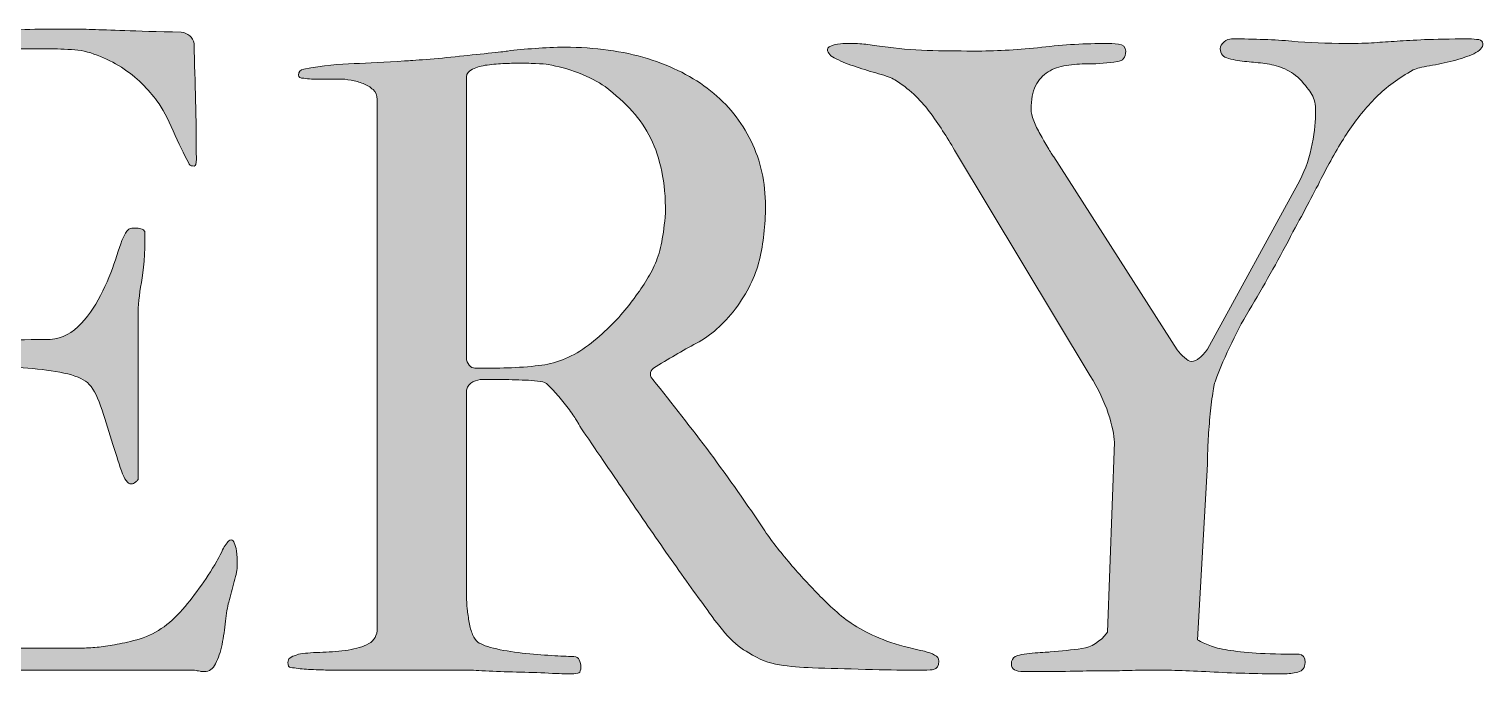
# Model space of a CAD drawing. Header units: inches. Extents: x 100 to 980, y -990 to -82.
# Drawn here: x 540 to 979.9, y -707.1 to -512 of the extents above; entities that cross this region are included whole.
import ezdxf

# ---------------------------------------------------------------- set-up
doc = ezdxf.new("R2010")
doc.units = ezdxf.units.IN
doc.header["$MEASUREMENT"] = 0
doc.layers.add('Layer 1', color=7, linetype='Continuous')

# ---------------------------------------------------------------- blocks, each defined once
blk = doc.blocks.new('block 9')
at = {"layer": 'Layer 1', "true_color": 0xea2625}
h = blk.add_hatch(color=20, dxfattribs=at)
h.dxf.hatch_style = 2
edge = h.paths.add_edge_path()
edge.add_spline(control_points=[(483.44, -530.98), (483.44, -528.39), (482.48, -526.29), (480.58, -524.69), (478.67, -523.08), (476.3, -521.82), (473.48, -520.91), (470.65, -519.99), (467.64, -519.35), (464.43, -518.96), (461.23, -518.58), (458.4, -518.31), (455.96, -518.16), (455.35, -518.16), (454.78, -518.09), (454.24, -517.93), (453.71, -517.78), (453.44, -517.32), (453.44, -516.56), (453.44, -515.34), (454.2, -514.58), (455.73, -514.27), (457.25, -513.96), (458.4, -513.81), (459.17, -513.81), (459.77, -513.81), (461.11, -513.85), (463.17, -513.92), (465.23, -514), (467.71, -514.04), (470.61, -514.04), (473.67, -514.04), (477.03, -514.08), (480.69, -514.15), (484.35, -514.23), (488.17, -514.27), (492.14, -514.27), (499.01, -514.27), (504.88, -514.15), (509.77, -513.92), (514.66, -513.69), (519.08, -513.43), (523.05, -513.12), (527.02, -512.82), (530.84, -512.55), (534.5, -512.32), (538.17, -512.09), (542.14, -511.98), (546.41, -511.98), (548.85, -511.98), (550.91, -511.98), (552.6, -511.98), (554.43, -511.98), (556.6, -512.02), (559.12, -512.09), (561.64, -512.17), (564.92, -512.29), (568.97, -512.44), (573.01, -512.59), (578.7, -512.74), (586.03, -512.89), (588.16, -513.2), (589.46, -514.35), (589.92, -516.33), (590.07, -522.44), (590.23, -528.24), (590.38, -533.73), (590.53, -539.23), (590.61, -545.11), (590.61, -551.36), (590.61, -552.74), (590.38, -553.43), (589.92, -553.43), (589.61, -553.43), (589.31, -553.39), (589, -553.31), (588.7, -553.24), (588.47, -552.97), (588.32, -552.51), (586.79, -549.76), (585.22, -546.52), (583.62, -542.78), (582.02, -539.04), (580.38, -536.02), (578.7, -533.73), (577.47, -532.05), (575.95, -530.3), (574.12, -528.46), (572.29, -526.63), (570.23, -524.99), (567.94, -523.54), (565.65, -522.09), (563.2, -520.87), (560.61, -519.88), (558.01, -518.89), (555.42, -518.31), (552.82, -518.16), (549.77, -518.01), (547.25, -517.93), (545.27, -517.93), (543.28, -517.93), (540.61, -517.93), (537.25, -517.93), (533.74, -517.93), (530.19, -518.01), (526.6, -518.16), (523.01, -518.31), (519.47, -518.77), (515.95, -519.53), (515.19, -519.69), (514.39, -519.92), (513.55, -520.22), (512.71, -520.53), (512.29, -521.29), (512.29, -522.51), (512.29, -522.51), (512.29, -605.18), (512.29, -605.18), (512.44, -606.25), (513.05, -607.01), (514.12, -607.47), (519.16, -607.01), (524.54, -606.63), (530.27, -606.32), (535.99, -606.02), (541.38, -605.86), (546.41, -605.86), (550.08, -605.56), (553.2, -603.96), (555.8, -601.05), (558.39, -598.16), (560.57, -594.87), (562.33, -591.21), (564.08, -587.55), (565.49, -583.96), (566.56, -580.45), (567.63, -576.94), (568.62, -574.49), (569.54, -573.12), (569.84, -572.81), (570.11, -572.59), (570.34, -572.43), (570.57, -572.28), (571.29, -572.2), (572.52, -572.2), (573.13, -572.2), (573.7, -572.32), (574.23, -572.55), (574.77, -572.78), (575.04, -573.12), (575.04, -573.58), (575.04, -579.99), (574.69, -585.03), (574, -588.69), (573.32, -592.35), (572.97, -595.71), (572.97, -598.77), (572.97, -598.77), (572.97, -648.23), (572.97, -648.23), (572.82, -648.54), (572.59, -648.76), (572.29, -648.92), (571.83, -649.37), (571.37, -649.6), (570.91, -649.6), (569.84, -649.6), (568.85, -648.27), (567.94, -645.6), (567.02, -642.93), (566.03, -639.83), (564.96, -636.32), (563.89, -632.81), (562.78, -629.37), (561.64, -626.01), (560.49, -622.66), (559.16, -620.29), (557.63, -618.92), (556.26, -617.7), (553.89, -616.74), (550.53, -616.06), (547.17, -615.37), (543.55, -614.87), (539.66, -614.57), (535.76, -614.26), (532.02, -614.07), (528.44, -613.99), (524.85, -613.92), (522.06, -613.88), (520.08, -613.88), (516.26, -613.88), (513.9, -614.45), (512.98, -615.6), (512.06, -616.74), (511.61, -619.6), (511.61, -624.18), (511.61, -624.18), (511.61, -677.54), (511.61, -677.54), (511.61, -682.73), (512.21, -686.66), (513.43, -689.33), (514.66, -692.01), (516.87, -694.33), (520.08, -696.32), (521.3, -697.08), (522.71, -697.77), (524.31, -698.38), (525.92, -698.99), (527.33, -699.29), (528.55, -699.29), (528.55, -699.29), (549.39, -699.29), (549.39, -699.29), (551.37, -699.29), (553.2, -699.29), (554.88, -699.29), (556.56, -699.29), (558.24, -699.22), (559.92, -699.07), (561.6, -698.91), (563.36, -698.69), (565.19, -698.38), (567.02, -698.07), (569.16, -697.62), (571.6, -697), (576.94, -695.78), (581.64, -692.92), (585.69, -688.42), (589.73, -683.92), (593.43, -678.76), (596.79, -672.96), (597.09, -672.5), (597.59, -671.55), (598.28, -670.1), (598.96, -668.65), (599.69, -667.54), (600.45, -666.78), (600.61, -666.62), (600.83, -666.55), (601.14, -666.55), (601.6, -666.55), (601.9, -666.86), (602.06, -667.46), (602.66, -668.53), (602.97, -670.82), (602.97, -674.33), (602.97, -675.4), (602.66, -677.01), (602.06, -679.14), (601.45, -681.28), (600.91, -683.34), (600.45, -685.33), (600, -686.85), (599.65, -688.8), (599.42, -691.16), (599.19, -693.53), (598.85, -695.86), (598.39, -698.15), (597.93, -700.44), (597.28, -702.38), (596.44, -703.99), (595.6, -705.59), (594.5, -706.39), (593.13, -706.39), (592.51, -706.39), (592.06, -706.35), (591.75, -706.28), (591.44, -706.2), (591.14, -706.16), (590.83, -706.16), (590.53, -706.01), (589.77, -705.93), (588.55, -705.93), (588.55, -705.93), (490.99, -705.93), (490.99, -705.93), (488.85, -705.93), (486.38, -706.01), (483.55, -706.16), (480.73, -706.31), (477.86, -706.43), (474.97, -706.51), (472.06, -706.58), (469.32, -706.7), (466.72, -706.85), (464.12, -707), (462.06, -707.08), (460.54, -707.08), (460.54, -707.08), (456.88, -707.08), (456.88, -707.08), (455.96, -707.08), (455, -706.88), (454.01, -706.51), (453.02, -706.12), (452.53, -705.48), (452.53, -704.56), (452.53, -703.8), (452.64, -703), (452.87, -702.16), (453.1, -701.32), (453.59, -700.75), (454.36, -700.44), (454.51, -700.29), (454.93, -700.18), (455.62, -700.09), (456.3, -700.02), (457.03, -699.94), (457.79, -699.87), (458.55, -699.79), (459.32, -699.71), (460.08, -699.64), (460.84, -699.56), (461.38, -699.52), (461.68, -699.52), (463.82, -699.37), (465.58, -699.26), (466.95, -699.18), (468.32, -699.1), (470, -698.69), (471.99, -697.92), (475.8, -696.7), (478.67, -695.14), (480.58, -693.23), (482.48, -691.32), (483.44, -688.3), (483.44, -684.18), (483.44, -684.18), (483.44, -530.98), (483.44, -530.98)], knot_values=[0, 0, 0, 0, 1, 1, 1, 2, 2, 2, 3, 3, 3, 4, 4, 4, 5, 5, 5, 6, 6, 6, 7, 7, 7, 8, 8, 8, 9, 9, 9, 10, 10, 10, 11, 11, 11, 12, 12, 12, 13, 13, 13, 14, 14, 14, 15, 15, 15, 16, 16, 16, 17, 17, 17, 18, 18, 18, 19, 19, 19, 20, 20, 20, 21, 21, 21, 22, 22, 22, 23, 23, 23, 24, 24, 24, 25, 25, 25, 26, 26, 26, 27, 27, 27, 28, 28, 28, 29, 29, 29, 30, 30, 30, 31, 31, 31, 32, 32, 32, 33, 33, 33, 34, 34, 34, 35, 35, 35, 36, 36, 36, 37, 37, 37, 38, 38, 38, 39, 39, 39, 40, 40, 40, 41, 41, 41, 42, 42, 42, 43, 43, 43, 44, 44, 44, 45, 45, 45, 46, 46, 46, 47, 47, 47, 48, 48, 48, 49, 49, 49, 50, 50, 50, 51, 51, 51, 52, 52, 52, 53, 53, 53, 54, 54, 54, 55, 55, 55, 56, 56, 56, 57, 57, 57, 58, 58, 58, 59, 59, 59, 60, 60, 60, 61, 61, 61, 62, 62, 62, 63, 63, 63, 64, 64, 64, 65, 65, 65, 66, 66, 66, 67, 67, 67, 68, 68, 68, 69, 69, 69, 70, 70, 70, 71, 71, 71, 72, 72, 72, 73, 73, 73, 74, 74, 74, 75, 75, 75, 76, 76, 76, 77, 77, 77, 78, 78, 78, 79, 79, 79, 80, 80, 80, 81, 81, 81, 82, 82, 82, 83, 83, 83, 84, 84, 84, 85, 85, 85, 86, 86, 86, 87, 87, 87, 88, 88, 88, 89, 89, 89, 90, 90, 90, 91, 91, 91, 92, 92, 92, 93, 93, 93, 94, 94, 94, 95, 95, 95, 96, 96, 96, 97, 97, 97, 98, 98, 98, 99, 99, 99, 100, 100, 100, 101, 101, 101, 102, 102, 102, 103, 103, 103, 104, 104, 104, 105, 105, 105, 106, 106, 106, 107, 107, 107, 108, 108, 108, 109, 109, 109, 110, 110, 110, 110], degree=3, periodic=1)
h = blk.add_hatch(color=20, dxfattribs=at)
h.dxf.hatch_style = 2
edge = h.paths.add_edge_path()
edge.add_spline(control_points=[(645.33, -694.03), (645.33, -694.03), (645.33, -533.27), (645.33, -533.27), (645.33, -532.05), (644.91, -531.06), (644.08, -530.3), (643.23, -529.53), (642.24, -528.92), (641.1, -528.46), (639.95, -528.01), (638.73, -527.66), (637.43, -527.43), (636.13, -527.21), (634.95, -527.09), (633.88, -527.09), (633.88, -527.09), (628.39, -527.09), (628.39, -527.09), (627.16, -527.09), (626.17, -527.09), (625.41, -527.09), (624.64, -527.09), (623.88, -527.02), (623.12, -526.86), (622.05, -526.86), (621.52, -526.56), (621.52, -525.95), (621.52, -524.88), (622.05, -524.27), (623.12, -524.11), (628.92, -523.05), (634, -522.47), (638.35, -522.4), (642.7, -522.32), (647.77, -522.05), (653.58, -521.6), (654.19, -521.6), (656.02, -521.48), (659.07, -521.25), (662.12, -521.02), (665.41, -520.72), (668.92, -520.34), (672.43, -519.96), (675.75, -519.61), (678.88, -519.31), (682.01, -519), (683.96, -518.77), (684.72, -518.62), (687.32, -518.31), (690.1, -518.05), (693.08, -517.82), (696.05, -517.59), (699.07, -517.47), (702.12, -517.47), (711.28, -517.47), (719.6, -518.62), (727.09, -520.91), (734.56, -523.2), (740.94, -526.44), (746.2, -530.64), (751.47, -534.84), (755.55, -539.91), (758.46, -545.87), (761.36, -551.82), (762.8, -558.39), (762.8, -565.56), (762.8, -571.37), (762.2, -576.78), (760.98, -581.82), (759.75, -586.86), (757.31, -591.82), (753.65, -596.7), (750.13, -601.29), (746.24, -604.72), (741.97, -607.01), (737.69, -609.3), (733.34, -611.82), (728.91, -614.57), (728.3, -615.03), (728, -615.63), (728, -616.4), (728, -616.86), (728.23, -617.39), (728.69, -618), (734.64, -625.33), (740.44, -632.77), (746.09, -640.33), (751.74, -647.88), (757.23, -655.71), (762.58, -663.8), (765.02, -667.31), (767.77, -670.82), (770.82, -674.33), (773.87, -677.85), (776.92, -681.13), (779.98, -684.18), (781.66, -685.86), (783.38, -687.46), (785.13, -688.99), (786.89, -690.52), (788.95, -691.96), (791.32, -693.34), (793.68, -694.71), (796.43, -695.97), (799.56, -697.12), (802.69, -698.26), (806.47, -699.29), (810.9, -700.21), (812.12, -700.52), (813.15, -700.9), (813.99, -701.36), (814.82, -701.81), (815.24, -702.43), (815.24, -703.19), (815.24, -704.72), (814.71, -705.55), (813.64, -705.7), (813.33, -705.86), (812.27, -705.93), (810.44, -705.93), (810.44, -705.93), (807, -705.93), (807, -705.93), (803.49, -705.93), (798.83, -705.86), (793.03, -705.7), (787.23, -705.55), (781.89, -705.4), (777.01, -705.25), (773.49, -705.1), (770.17, -704.79), (767.04, -704.33), (763.91, -703.87), (760.82, -702.65), (757.77, -700.67), (755.63, -699.6), (753.49, -697.88), (751.36, -695.52), (749.22, -693.15), (747.15, -690.52), (745.17, -687.62), (741.66, -682.88), (737.77, -677.47), (733.5, -671.36), (729.22, -665.25), (725.17, -659.37), (721.36, -653.72), (717.54, -648.08), (714.18, -643.15), (711.28, -638.95), (708.38, -634.76), (706.62, -632.12), (706.02, -631.05), (705.71, -630.44), (705.1, -629.49), (704.18, -628.19), (703.27, -626.9), (702.24, -625.56), (701.09, -624.18), (699.95, -622.81), (698.88, -621.59), (697.89, -620.52), (696.89, -619.45), (696.09, -618.84), (695.48, -618.69), (693.34, -618.38), (690.9, -618.19), (688.16, -618.12), (685.41, -618.04), (682.89, -618), (680.6, -618), (680.6, -618), (677.16, -618), (677.16, -618), (676.25, -618), (675.29, -618.23), (674.3, -618.69), (673.31, -619.15), (672.66, -619.99), (672.35, -621.21), (672.35, -621.21), (672.35, -683.72), (672.35, -683.72), (672.35, -684.79), (672.43, -686.01), (672.58, -687.39), (672.73, -688.76), (672.93, -690.14), (673.16, -691.51), (673.38, -692.88), (673.73, -694.1), (674.18, -695.17), (674.65, -696.24), (675.18, -697), (675.79, -697.46), (676.86, -698.23), (678.77, -698.91), (681.51, -699.52), (684.26, -700.13), (687.2, -700.59), (690.33, -700.9), (693.46, -701.2), (696.36, -701.43), (699.03, -701.58), (701.7, -701.74), (703.65, -701.81), (704.87, -701.81), (705.63, -701.81), (706.17, -702.16), (706.47, -702.84), (706.78, -703.53), (706.93, -704.26), (706.93, -705.02), (706.93, -705.93), (706.74, -706.51), (706.36, -706.74), (705.98, -706.97), (705.18, -707.08), (703.95, -707.08), (702.58, -707.08), (700.33, -707), (697.2, -706.85), (694.07, -706.7), (690.82, -706.58), (687.47, -706.51), (684.11, -706.43), (680.98, -706.31), (678.08, -706.16), (675.18, -706.01), (673.27, -705.93), (672.35, -705.93), (672.35, -705.93), (631.36, -705.93), (631.36, -705.93), (630.6, -705.93), (629.11, -705.9), (626.9, -705.82), (624.68, -705.75), (622.89, -705.63), (621.52, -705.48), (620.6, -705.32), (619.84, -705.21), (619.23, -705.13), (618.62, -705.06), (618.31, -704.56), (618.31, -703.64), (618.31, -703.04), (618.5, -702.58), (618.89, -702.27), (619.26, -701.97), (620.14, -701.58), (621.52, -701.13), (623.19, -700.82), (625.33, -700.63), (627.93, -700.55), (630.52, -700.48), (633.08, -700.29), (635.6, -699.98), (638.12, -699.68), (640.29, -699.1), (642.13, -698.26), (643.96, -697.43), (645.03, -696.01), (645.33, -694.03)], knot_values=[0, 0, 0, 0, 1, 1, 1, 2, 2, 2, 3, 3, 3, 4, 4, 4, 5, 5, 5, 6, 6, 6, 7, 7, 7, 8, 8, 8, 9, 9, 9, 10, 10, 10, 11, 11, 11, 12, 12, 12, 13, 13, 13, 14, 14, 14, 15, 15, 15, 16, 16, 16, 17, 17, 17, 18, 18, 18, 19, 19, 19, 20, 20, 20, 21, 21, 21, 22, 22, 22, 23, 23, 23, 24, 24, 24, 25, 25, 25, 26, 26, 26, 27, 27, 27, 28, 28, 28, 29, 29, 29, 30, 30, 30, 31, 31, 31, 32, 32, 32, 33, 33, 33, 34, 34, 34, 35, 35, 35, 36, 36, 36, 37, 37, 37, 38, 38, 38, 39, 39, 39, 40, 40, 40, 41, 41, 41, 42, 42, 42, 43, 43, 43, 44, 44, 44, 45, 45, 45, 46, 46, 46, 47, 47, 47, 48, 48, 48, 49, 49, 49, 50, 50, 50, 51, 51, 51, 52, 52, 52, 53, 53, 53, 54, 54, 54, 55, 55, 55, 56, 56, 56, 57, 57, 57, 58, 58, 58, 59, 59, 59, 60, 60, 60, 61, 61, 61, 62, 62, 62, 63, 63, 63, 64, 64, 64, 65, 65, 65, 66, 66, 66, 67, 67, 67, 68, 68, 68, 69, 69, 69, 70, 70, 70, 71, 71, 71, 72, 72, 72, 73, 73, 73, 74, 74, 74, 75, 75, 75, 76, 76, 76, 77, 77, 77, 78, 78, 78, 79, 79, 79, 80, 80, 80, 81, 81, 81, 82, 82, 82, 83, 83, 83, 84, 84, 84, 85, 85, 85, 86, 86, 86, 87, 87, 87, 88, 88, 88, 88], degree=3, periodic=1)
edge = h.paths.add_edge_path()
edge.add_spline(control_points=[(672.35, -526.4), (672.35, -526.4), (672.35, -611.36), (672.35, -611.36), (672.35, -612.28), (672.62, -613.04), (673.16, -613.65), (673.69, -614.26), (674.26, -614.57), (674.87, -614.57), (674.87, -614.57), (680.14, -614.57), (680.14, -614.57), (683.19, -614.57), (686.36, -614.45), (689.64, -614.22), (692.93, -613.99), (695.63, -613.65), (697.77, -613.19), (702.66, -611.97), (707.31, -609.45), (711.74, -605.64), (716.17, -601.82), (719.76, -598), (722.5, -594.19), (724.03, -592.2), (725.37, -590.29), (726.51, -588.46), (727.66, -586.63), (728.65, -584.76), (729.49, -582.85), (730.32, -580.94), (730.98, -578.77), (731.43, -576.33), (731.89, -573.88), (732.27, -570.98), (732.58, -567.62), (732.58, -562.89), (732.2, -558.69), (731.43, -555.03), (730.67, -551.36), (729.56, -548.04), (728.11, -545.07), (726.66, -542.09), (724.79, -539.34), (722.5, -536.82), (720.21, -534.3), (717.47, -531.83), (714.26, -529.38), (712.12, -527.86), (709.45, -526.48), (706.25, -525.26), (703.04, -524.04), (699.98, -523.2), (697.09, -522.74), (696.32, -522.59), (695.02, -522.47), (693.19, -522.4), (691.36, -522.32), (689.83, -522.28), (688.61, -522.28), (687.39, -522.28), (685.87, -522.32), (684.03, -522.4), (682.2, -522.47), (680.4, -522.63), (678.65, -522.85), (676.9, -523.08), (675.41, -523.51), (674.18, -524.11), (672.96, -524.73), (672.35, -525.49), (672.35, -526.4)], knot_values=[0, 0, 0, 0, 1, 1, 1, 2, 2, 2, 3, 3, 3, 4, 4, 4, 5, 5, 5, 6, 6, 6, 7, 7, 7, 8, 8, 8, 9, 9, 9, 10, 10, 10, 11, 11, 11, 12, 12, 12, 13, 13, 13, 14, 14, 14, 15, 15, 15, 16, 16, 16, 17, 17, 17, 18, 18, 18, 19, 19, 19, 20, 20, 20, 21, 21, 21, 22, 22, 22, 23, 23, 23, 24, 24, 24, 24], degree=3, periodic=1)
h = blk.add_hatch(color=20, dxfattribs=at)
h.dxf.hatch_style = 2
edge = h.paths.add_edge_path()
edge.add_spline(control_points=[(893.56, -696.77), (894.63, -697.39), (895.85, -697.96), (897.22, -698.49), (898.59, -699.03), (900.43, -699.49), (902.72, -699.87), (905.01, -700.25), (907.87, -700.55), (911.3, -700.78), (914.74, -701.01), (919.05, -701.13), (924.24, -701.13), (925.46, -701.13), (926.07, -701.97), (926.07, -703.64), (926.07, -705.17), (925.35, -706.12), (923.9, -706.51), (922.45, -706.88), (921.04, -707.08), (919.66, -707.08), (912.64, -707.08), (905.62, -706.88), (898.59, -706.51), (891.57, -706.12), (885.62, -705.93), (880.73, -705.93), (877.22, -705.93), (874.24, -705.97), (871.8, -706.05), (869.36, -706.12), (866.84, -706.16), (864.25, -706.16), (861.65, -706.16), (858.56, -706.2), (854.97, -706.28), (851.38, -706.35), (846.69, -706.39), (840.89, -706.39), (838.45, -706.39), (837.22, -705.63), (837.22, -704.1), (837.22, -703.04), (837.6, -702.27), (838.37, -701.81), (838.67, -701.66), (839.32, -701.47), (840.32, -701.24), (841.31, -701.01), (842.38, -700.86), (843.52, -700.78), (844.67, -700.71), (845.73, -700.63), (846.73, -700.55), (847.72, -700.48), (848.45, -700.44), (848.91, -700.44), (852.41, -700.13), (855.62, -699.79), (858.52, -699.41), (861.42, -699.03), (864.02, -697.39), (866.31, -694.48), (866.31, -694.48), (868.37, -637.01), (868.37, -637.01), (868.37, -634.87), (867.76, -631.97), (866.54, -628.3), (865.31, -624.64), (863.48, -620.83), (861.04, -616.86), (861.04, -616.86), (820.05, -548.62), (820.05, -548.62), (817.76, -544.65), (815.2, -540.76), (812.38, -536.94), (809.55, -533.12), (806.08, -529.92), (801.96, -527.32), (800.89, -526.71), (799.25, -526.1), (797.04, -525.49), (794.82, -524.88), (792.57, -524.19), (790.28, -523.43), (787.99, -522.66), (785.97, -521.86), (784.21, -521.02), (782.46, -520.19), (781.58, -519.23), (781.58, -518.16), (781.58, -517.55), (782.27, -517.09), (783.64, -516.79), (785.01, -516.48), (786.09, -516.33), (786.85, -516.33), (786.85, -516.33), (788.68, -516.33), (788.68, -516.33), (790.51, -516.33), (792.23, -516.44), (793.83, -516.67), (795.43, -516.9), (797.46, -517.17), (799.9, -517.47), (804.33, -518.09), (808.83, -518.43), (813.41, -518.5), (817.99, -518.58), (822.57, -518.62), (827.15, -518.62), (833.26, -518.62), (839.67, -518.24), (846.39, -517.47), (853.1, -516.71), (859.67, -516.33), (866.08, -516.33), (866.99, -516.33), (868.18, -516.41), (869.63, -516.56), (871.08, -516.71), (871.8, -517.4), (871.8, -518.62), (871.8, -520.6), (870.96, -521.67), (869.29, -521.82), (866.54, -522.28), (863.56, -522.51), (860.36, -522.51), (858.06, -522.51), (855.89, -522.66), (853.83, -522.97), (851.77, -523.28), (849.94, -523.92), (848.33, -524.92), (846.73, -525.91), (845.47, -527.32), (844.55, -529.15), (843.64, -530.98), (843.18, -533.35), (843.18, -536.25), (843.18, -537.17), (843.44, -538.31), (843.98, -539.69), (844.51, -541.06), (845.16, -542.43), (845.93, -543.81), (846.69, -545.18), (847.45, -546.52), (848.22, -547.81), (848.98, -549.11), (849.59, -550.07), (850.05, -550.68), (850.05, -550.68), (887.37, -609.07), (887.37, -609.07), (887.98, -609.84), (888.71, -610.6), (889.55, -611.36), (890.39, -612.13), (891.11, -612.51), (891.73, -612.51), (892.49, -612.51), (893.29, -612.16), (894.13, -611.47), (894.97, -610.79), (895.77, -609.91), (896.54, -608.84), (896.54, -608.84), (924.47, -557.78), (924.47, -557.78), (926.3, -554.27), (927.56, -550.56), (928.25, -546.67), (928.94, -542.78), (929.28, -539.54), (929.28, -536.94), (929.28, -534.8), (928.9, -533.08), (928.14, -531.79), (927.37, -530.49), (926.15, -528.92), (924.47, -527.09), (922.79, -525.57), (921.07, -524.46), (919.32, -523.77), (917.56, -523.08), (915.77, -522.63), (913.94, -522.4), (912.11, -522.17), (910.28, -521.98), (908.44, -521.82), (906.61, -521.67), (904.78, -521.37), (902.95, -520.91), (901.26, -520.45), (900.43, -519.46), (900.43, -517.93), (900.43, -517.17), (900.81, -516.48), (901.57, -515.87), (902.33, -515.26), (903.1, -514.95), (903.86, -514.95), (910.88, -514.95), (916.95, -515.18), (922.07, -515.64), (927.18, -516.1), (932.64, -516.33), (938.44, -516.33), (941.95, -516.33), (944.81, -516.25), (947.03, -516.1), (949.24, -515.95), (951.53, -515.79), (953.9, -515.64), (956.26, -515.49), (959.05, -515.34), (962.25, -515.18), (965.46, -515.03), (969.89, -514.95), (975.54, -514.95), (976.76, -514.95), (977.79, -515.03), (978.63, -515.18), (979.46, -515.34), (979.89, -515.72), (979.89, -516.33), (979.89, -517.55), (978.97, -518.58), (977.14, -519.42), (975.31, -520.26), (973.21, -520.99), (970.84, -521.6), (968.47, -522.21), (966.11, -522.71), (963.74, -523.08), (961.38, -523.47), (959.74, -523.89), (958.82, -524.34), (954.39, -526.79), (950.65, -529.53), (947.6, -532.59), (944.55, -535.64), (941.72, -539.11), (939.13, -543.01), (936.53, -546.9), (933.97, -551.33), (931.46, -556.29), (928.94, -561.25), (925.92, -566.94), (922.41, -573.35), (918.44, -580.98), (914.28, -588.43), (909.93, -595.68), (905.58, -602.93), (901.88, -610.6), (898.83, -618.69), (898.52, -619.76), (898.21, -621.48), (897.91, -623.84), (897.6, -626.21), (897.34, -628.69), (897.11, -631.28), (896.88, -633.88), (896.72, -636.36), (896.65, -638.72), (896.57, -641.09), (896.54, -642.73), (896.54, -643.65), (896.54, -643.65), (893.56, -696.77), (893.56, -696.77)], knot_values=[0, 0, 0, 0, 1, 1, 1, 2, 2, 2, 3, 3, 3, 4, 4, 4, 5, 5, 5, 6, 6, 6, 7, 7, 7, 8, 8, 8, 9, 9, 9, 10, 10, 10, 11, 11, 11, 12, 12, 12, 13, 13, 13, 14, 14, 14, 15, 15, 15, 16, 16, 16, 17, 17, 17, 18, 18, 18, 19, 19, 19, 20, 20, 20, 21, 21, 21, 22, 22, 22, 23, 23, 23, 24, 24, 24, 25, 25, 25, 26, 26, 26, 27, 27, 27, 28, 28, 28, 29, 29, 29, 30, 30, 30, 31, 31, 31, 32, 32, 32, 33, 33, 33, 34, 34, 34, 35, 35, 35, 36, 36, 36, 37, 37, 37, 38, 38, 38, 39, 39, 39, 40, 40, 40, 41, 41, 41, 42, 42, 42, 43, 43, 43, 44, 44, 44, 45, 45, 45, 46, 46, 46, 47, 47, 47, 48, 48, 48, 49, 49, 49, 50, 50, 50, 51, 51, 51, 52, 52, 52, 53, 53, 53, 54, 54, 54, 55, 55, 55, 56, 56, 56, 57, 57, 57, 58, 58, 58, 59, 59, 59, 60, 60, 60, 61, 61, 61, 62, 62, 62, 63, 63, 63, 64, 64, 64, 65, 65, 65, 66, 66, 66, 67, 67, 67, 68, 68, 68, 69, 69, 69, 70, 70, 70, 71, 71, 71, 72, 72, 72, 73, 73, 73, 74, 74, 74, 75, 75, 75, 76, 76, 76, 77, 77, 77, 78, 78, 78, 79, 79, 79, 80, 80, 80, 81, 81, 81, 82, 82, 82, 83, 83, 83, 84, 84, 84, 85, 85, 85, 86, 86, 86, 87, 87, 87, 88, 88, 88, 89, 89, 89, 90, 90, 90, 91, 91, 91, 92, 92, 92, 92], degree=3, periodic=1)
at = {"layer": 'Layer 1', "lineweight": 0}
for points, knots in [([(483.44, -530.98), (483.44, -528.39), (482.48, -526.29), (480.58, -524.69), (478.67, -523.08), (476.3, -521.82), (473.48, -520.91), (470.65, -519.99), (467.64, -519.35), (464.43, -518.96), (461.23, -518.58), (458.4, -518.31), (455.96, -518.16), (455.35, -518.16), (454.78, -518.09), (454.24, -517.93), (453.71, -517.78), (453.44, -517.32), (453.44, -516.56), (453.44, -515.34), (454.2, -514.58), (455.73, -514.27), (457.25, -513.96), (458.4, -513.81), (459.17, -513.81), (459.77, -513.81), (461.11, -513.85), (463.17, -513.92), (465.23, -514), (467.71, -514.04), (470.61, -514.04), (473.67, -514.04), (477.03, -514.08), (480.69, -514.15), (484.35, -514.23), (488.17, -514.27), (492.14, -514.27), (499.01, -514.27), (504.88, -514.15), (509.77, -513.92), (514.66, -513.69), (519.08, -513.43), (523.05, -513.12), (527.02, -512.82), (530.84, -512.55), (534.5, -512.32), (538.17, -512.09), (542.14, -511.98), (546.41, -511.98), (548.85, -511.98), (550.91, -511.98), (552.6, -511.98), (554.43, -511.98), (556.6, -512.02), (559.12, -512.09), (561.64, -512.17), (564.92, -512.29), (568.97, -512.44), (573.01, -512.59), (578.7, -512.74), (586.03, -512.89), (588.16, -513.2), (589.46, -514.35), (589.92, -516.33), (590.07, -522.44), (590.23, -528.24), (590.38, -533.73), (590.53, -539.23), (590.61, -545.11), (590.61, -551.36), (590.61, -552.74), (590.38, -553.43), (589.92, -553.43), (589.61, -553.43), (589.31, -553.39), (589, -553.31), (588.7, -553.24), (588.47, -552.97), (588.32, -552.51), (586.79, -549.76), (585.22, -546.52), (583.62, -542.78), (582.02, -539.04), (580.38, -536.02), (578.7, -533.73), (577.47, -532.05), (575.95, -530.3), (574.12, -528.46), (572.29, -526.63), (570.23, -524.99), (567.94, -523.54), (565.65, -522.09), (563.2, -520.87), (560.61, -519.88), (558.01, -518.89), (555.42, -518.31), (552.82, -518.16), (549.77, -518.01), (547.25, -517.93), (545.27, -517.93), (543.28, -517.93), (540.61, -517.93), (537.25, -517.93), (533.74, -517.93), (530.19, -518.01), (526.6, -518.16), (523.01, -518.31), (519.47, -518.77), (515.95, -519.53), (515.19, -519.69), (514.39, -519.92), (513.55, -520.22), (512.71, -520.53), (512.29, -521.29), (512.29, -522.51), (512.29, -522.51), (512.29, -605.18), (512.29, -605.18), (512.44, -606.25), (513.05, -607.01), (514.12, -607.47), (519.16, -607.01), (524.54, -606.63), (530.27, -606.32), (535.99, -606.02), (541.38, -605.86), (546.41, -605.86), (550.08, -605.56), (553.2, -603.96), (555.8, -601.05), (558.39, -598.16), (560.57, -594.87), (562.33, -591.21), (564.08, -587.55), (565.49, -583.96), (566.56, -580.45), (567.63, -576.94), (568.62, -574.49), (569.54, -573.12), (569.84, -572.81), (570.11, -572.59), (570.34, -572.43), (570.57, -572.28), (571.29, -572.2), (572.52, -572.2), (573.13, -572.2), (573.7, -572.32), (574.23, -572.55), (574.77, -572.78), (575.04, -573.12), (575.04, -573.58), (575.04, -579.99), (574.69, -585.03), (574, -588.69), (573.32, -592.35), (572.97, -595.71), (572.97, -598.77), (572.97, -598.77), (572.97, -648.23), (572.97, -648.23), (572.82, -648.54), (572.59, -648.76), (572.29, -648.92), (571.83, -649.37), (571.37, -649.6), (570.91, -649.6), (569.84, -649.6), (568.85, -648.27), (567.94, -645.6), (567.02, -642.93), (566.03, -639.83), (564.96, -636.32), (563.89, -632.81), (562.78, -629.37), (561.64, -626.01), (560.49, -622.66), (559.16, -620.29), (557.63, -618.92), (556.26, -617.7), (553.89, -616.74), (550.53, -616.06), (547.17, -615.37), (543.55, -614.87), (539.66, -614.57), (535.76, -614.26), (532.02, -614.07), (528.44, -613.99), (524.85, -613.92), (522.06, -613.88), (520.08, -613.88), (516.26, -613.88), (513.9, -614.45), (512.98, -615.6), (512.06, -616.74), (511.61, -619.6), (511.61, -624.18), (511.61, -624.18), (511.61, -677.54), (511.61, -677.54), (511.61, -682.73), (512.21, -686.66), (513.43, -689.33), (514.66, -692.01), (516.87, -694.33), (520.08, -696.32), (521.3, -697.08), (522.71, -697.77), (524.31, -698.38), (525.92, -698.99), (527.33, -699.29), (528.55, -699.29), (528.55, -699.29), (549.39, -699.29), (549.39, -699.29), (551.37, -699.29), (553.2, -699.29), (554.88, -699.29), (556.56, -699.29), (558.24, -699.22), (559.92, -699.07), (561.6, -698.91), (563.36, -698.69), (565.19, -698.38), (567.02, -698.07), (569.16, -697.62), (571.6, -697), (576.94, -695.78), (581.64, -692.92), (585.69, -688.42), (589.73, -683.92), (593.43, -678.76), (596.79, -672.96), (597.09, -672.5), (597.59, -671.55), (598.28, -670.1), (598.96, -668.65), (599.69, -667.54), (600.45, -666.78), (600.61, -666.62), (600.83, -666.55), (601.14, -666.55), (601.6, -666.55), (601.9, -666.86), (602.06, -667.46), (602.66, -668.53), (602.97, -670.82), (602.97, -674.33), (602.97, -675.4), (602.66, -677.01), (602.06, -679.14), (601.45, -681.28), (600.91, -683.34), (600.45, -685.33), (600, -686.85), (599.65, -688.8), (599.42, -691.16), (599.19, -693.53), (598.85, -695.86), (598.39, -698.15), (597.93, -700.44), (597.28, -702.38), (596.44, -703.99), (595.6, -705.59), (594.5, -706.39), (593.13, -706.39), (592.51, -706.39), (592.06, -706.35), (591.75, -706.28), (591.44, -706.2), (591.14, -706.16), (590.83, -706.16), (590.53, -706.01), (589.77, -705.93), (588.55, -705.93), (588.55, -705.93), (490.99, -705.93), (490.99, -705.93), (488.85, -705.93), (486.38, -706.01), (483.55, -706.16), (480.73, -706.31), (477.86, -706.43), (474.97, -706.51), (472.06, -706.58), (469.32, -706.7), (466.72, -706.85), (464.12, -707), (462.06, -707.08), (460.54, -707.08), (460.54, -707.08), (456.88, -707.08), (456.88, -707.08), (455.96, -707.08), (455, -706.88), (454.01, -706.51), (453.02, -706.12), (452.53, -705.48), (452.53, -704.56), (452.53, -703.8), (452.64, -703), (452.87, -702.16), (453.1, -701.32), (453.59, -700.75), (454.36, -700.44), (454.51, -700.29), (454.93, -700.18), (455.62, -700.09), (456.3, -700.02), (457.03, -699.94), (457.79, -699.87), (458.55, -699.79), (459.32, -699.71), (460.08, -699.64), (460.84, -699.56), (461.38, -699.52), (461.68, -699.52), (463.82, -699.37), (465.58, -699.26), (466.95, -699.18), (468.32, -699.1), (470, -698.69), (471.99, -697.92), (475.8, -696.7), (478.67, -695.14), (480.58, -693.23), (482.48, -691.32), (483.44, -688.3), (483.44, -684.18), (483.44, -684.18), (483.44, -530.98), (483.44, -530.98)], [0, 0, 0, 0, 1, 1, 1, 2, 2, 2, 3, 3, 3, 4, 4, 4, 5, 5, 5, 6, 6, 6, 7, 7, 7, 8, 8, 8, 9, 9, 9, 10, 10, 10, 11, 11, 11, 12, 12, 12, 13, 13, 13, 14, 14, 14, 15, 15, 15, 16, 16, 16, 17, 17, 17, 18, 18, 18, 19, 19, 19, 20, 20, 20, 21, 21, 21, 22, 22, 22, 23, 23, 23, 24, 24, 24, 25, 25, 25, 26, 26, 26, 27, 27, 27, 28, 28, 28, 29, 29, 29, 30, 30, 30, 31, 31, 31, 32, 32, 32, 33, 33, 33, 34, 34, 34, 35, 35, 35, 36, 36, 36, 37, 37, 37, 38, 38, 38, 39, 39, 39, 40, 40, 40, 41, 41, 41, 42, 42, 42, 43, 43, 43, 44, 44, 44, 45, 45, 45, 46, 46, 46, 47, 47, 47, 48, 48, 48, 49, 49, 49, 50, 50, 50, 51, 51, 51, 52, 52, 52, 53, 53, 53, 54, 54, 54, 55, 55, 55, 56, 56, 56, 57, 57, 57, 58, 58, 58, 59, 59, 59, 60, 60, 60, 61, 61, 61, 62, 62, 62, 63, 63, 63, 64, 64, 64, 65, 65, 65, 66, 66, 66, 67, 67, 67, 68, 68, 68, 69, 69, 69, 70, 70, 70, 71, 71, 71, 72, 72, 72, 73, 73, 73, 74, 74, 74, 75, 75, 75, 76, 76, 76, 77, 77, 77, 78, 78, 78, 79, 79, 79, 80, 80, 80, 81, 81, 81, 82, 82, 82, 83, 83, 83, 84, 84, 84, 85, 85, 85, 86, 86, 86, 87, 87, 87, 88, 88, 88, 89, 89, 89, 90, 90, 90, 91, 91, 91, 92, 92, 92, 93, 93, 93, 94, 94, 94, 95, 95, 95, 96, 96, 96, 97, 97, 97, 98, 98, 98, 99, 99, 99, 100, 100, 100, 101, 101, 101, 102, 102, 102, 103, 103, 103, 104, 104, 104, 105, 105, 105, 106, 106, 106, 107, 107, 107, 108, 108, 108, 109, 109, 109, 110, 110, 110, 110]), ([(645.33, -694.03), (645.33, -694.03), (645.33, -533.27), (645.33, -533.27), (645.33, -532.05), (644.91, -531.06), (644.08, -530.3), (643.23, -529.53), (642.24, -528.92), (641.1, -528.46), (639.95, -528.01), (638.73, -527.66), (637.43, -527.43), (636.13, -527.21), (634.95, -527.09), (633.88, -527.09), (633.88, -527.09), (628.39, -527.09), (628.39, -527.09), (627.16, -527.09), (626.17, -527.09), (625.41, -527.09), (624.64, -527.09), (623.88, -527.02), (623.12, -526.86), (622.05, -526.86), (621.52, -526.56), (621.52, -525.95), (621.52, -524.88), (622.05, -524.27), (623.12, -524.11), (628.92, -523.05), (634, -522.47), (638.35, -522.4), (642.7, -522.32), (647.77, -522.05), (653.58, -521.6), (654.19, -521.6), (656.02, -521.48), (659.07, -521.25), (662.12, -521.02), (665.41, -520.72), (668.92, -520.34), (672.43, -519.96), (675.75, -519.61), (678.88, -519.31), (682.01, -519), (683.96, -518.77), (684.72, -518.62), (687.32, -518.31), (690.1, -518.05), (693.08, -517.82), (696.05, -517.59), (699.07, -517.47), (702.12, -517.47), (711.28, -517.47), (719.6, -518.62), (727.09, -520.91), (734.56, -523.2), (740.94, -526.44), (746.2, -530.64), (751.47, -534.84), (755.55, -539.91), (758.46, -545.87), (761.36, -551.82), (762.8, -558.39), (762.8, -565.56), (762.8, -571.37), (762.2, -576.78), (760.98, -581.82), (759.75, -586.86), (757.31, -591.82), (753.65, -596.7), (750.13, -601.29), (746.24, -604.72), (741.97, -607.01), (737.69, -609.3), (733.34, -611.82), (728.91, -614.57), (728.3, -615.03), (728, -615.63), (728, -616.4), (728, -616.86), (728.23, -617.39), (728.69, -618), (734.64, -625.33), (740.44, -632.77), (746.09, -640.33), (751.74, -647.88), (757.23, -655.71), (762.58, -663.8), (765.02, -667.31), (767.77, -670.82), (770.82, -674.33), (773.87, -677.85), (776.92, -681.13), (779.98, -684.18), (781.66, -685.86), (783.38, -687.46), (785.13, -688.99), (786.89, -690.52), (788.95, -691.96), (791.32, -693.34), (793.68, -694.71), (796.43, -695.97), (799.56, -697.12), (802.69, -698.26), (806.47, -699.29), (810.9, -700.21), (812.12, -700.52), (813.15, -700.9), (813.99, -701.36), (814.82, -701.81), (815.24, -702.43), (815.24, -703.19), (815.24, -704.72), (814.71, -705.55), (813.64, -705.7), (813.33, -705.86), (812.27, -705.93), (810.44, -705.93), (810.44, -705.93), (807, -705.93), (807, -705.93), (803.49, -705.93), (798.83, -705.86), (793.03, -705.7), (787.23, -705.55), (781.89, -705.4), (777.01, -705.25), (773.49, -705.1), (770.17, -704.79), (767.04, -704.33), (763.91, -703.87), (760.82, -702.65), (757.77, -700.67), (755.63, -699.6), (753.49, -697.88), (751.36, -695.52), (749.22, -693.15), (747.15, -690.52), (745.17, -687.62), (741.66, -682.88), (737.77, -677.47), (733.5, -671.36), (729.22, -665.25), (725.17, -659.37), (721.36, -653.72), (717.54, -648.08), (714.18, -643.15), (711.28, -638.95), (708.38, -634.76), (706.62, -632.12), (706.02, -631.05), (705.71, -630.44), (705.1, -629.49), (704.18, -628.19), (703.27, -626.9), (702.24, -625.56), (701.09, -624.18), (699.95, -622.81), (698.88, -621.59), (697.89, -620.52), (696.89, -619.45), (696.09, -618.84), (695.48, -618.69), (693.34, -618.38), (690.9, -618.19), (688.16, -618.12), (685.41, -618.04), (682.89, -618), (680.6, -618), (680.6, -618), (677.16, -618), (677.16, -618), (676.25, -618), (675.29, -618.23), (674.3, -618.69), (673.31, -619.15), (672.66, -619.99), (672.35, -621.21), (672.35, -621.21), (672.35, -683.72), (672.35, -683.72), (672.35, -684.79), (672.43, -686.01), (672.58, -687.39), (672.73, -688.76), (672.93, -690.14), (673.16, -691.51), (673.38, -692.88), (673.73, -694.1), (674.18, -695.17), (674.65, -696.24), (675.18, -697), (675.79, -697.46), (676.86, -698.23), (678.77, -698.91), (681.51, -699.52), (684.26, -700.13), (687.2, -700.59), (690.33, -700.9), (693.46, -701.2), (696.36, -701.43), (699.03, -701.58), (701.7, -701.74), (703.65, -701.81), (704.87, -701.81), (705.63, -701.81), (706.17, -702.16), (706.47, -702.84), (706.78, -703.53), (706.93, -704.26), (706.93, -705.02), (706.93, -705.93), (706.74, -706.51), (706.36, -706.74), (705.98, -706.97), (705.18, -707.08), (703.95, -707.08), (702.58, -707.08), (700.33, -707), (697.2, -706.85), (694.07, -706.7), (690.82, -706.58), (687.47, -706.51), (684.11, -706.43), (680.98, -706.31), (678.08, -706.16), (675.18, -706.01), (673.27, -705.93), (672.35, -705.93), (672.35, -705.93), (631.36, -705.93), (631.36, -705.93), (630.6, -705.93), (629.11, -705.9), (626.9, -705.82), (624.68, -705.75), (622.89, -705.63), (621.52, -705.48), (620.6, -705.32), (619.84, -705.21), (619.23, -705.13), (618.62, -705.06), (618.31, -704.56), (618.31, -703.64), (618.31, -703.04), (618.5, -702.58), (618.89, -702.27), (619.26, -701.97), (620.14, -701.58), (621.52, -701.13), (623.19, -700.82), (625.33, -700.63), (627.93, -700.55), (630.52, -700.48), (633.08, -700.29), (635.6, -699.98), (638.12, -699.68), (640.29, -699.1), (642.13, -698.26), (643.96, -697.43), (645.03, -696.01), (645.33, -694.03)], [0, 0, 0, 0, 1, 1, 1, 2, 2, 2, 3, 3, 3, 4, 4, 4, 5, 5, 5, 6, 6, 6, 7, 7, 7, 8, 8, 8, 9, 9, 9, 10, 10, 10, 11, 11, 11, 12, 12, 12, 13, 13, 13, 14, 14, 14, 15, 15, 15, 16, 16, 16, 17, 17, 17, 18, 18, 18, 19, 19, 19, 20, 20, 20, 21, 21, 21, 22, 22, 22, 23, 23, 23, 24, 24, 24, 25, 25, 25, 26, 26, 26, 27, 27, 27, 28, 28, 28, 29, 29, 29, 30, 30, 30, 31, 31, 31, 32, 32, 32, 33, 33, 33, 34, 34, 34, 35, 35, 35, 36, 36, 36, 37, 37, 37, 38, 38, 38, 39, 39, 39, 40, 40, 40, 41, 41, 41, 42, 42, 42, 43, 43, 43, 44, 44, 44, 45, 45, 45, 46, 46, 46, 47, 47, 47, 48, 48, 48, 49, 49, 49, 50, 50, 50, 51, 51, 51, 52, 52, 52, 53, 53, 53, 54, 54, 54, 55, 55, 55, 56, 56, 56, 57, 57, 57, 58, 58, 58, 59, 59, 59, 60, 60, 60, 61, 61, 61, 62, 62, 62, 63, 63, 63, 64, 64, 64, 65, 65, 65, 66, 66, 66, 67, 67, 67, 68, 68, 68, 69, 69, 69, 70, 70, 70, 71, 71, 71, 72, 72, 72, 73, 73, 73, 74, 74, 74, 75, 75, 75, 76, 76, 76, 77, 77, 77, 78, 78, 78, 79, 79, 79, 80, 80, 80, 81, 81, 81, 82, 82, 82, 83, 83, 83, 84, 84, 84, 85, 85, 85, 86, 86, 86, 87, 87, 87, 88, 88, 88, 88]), ([(893.56, -696.77), (894.63, -697.39), (895.85, -697.96), (897.22, -698.49), (898.59, -699.03), (900.43, -699.49), (902.72, -699.87), (905.01, -700.25), (907.87, -700.55), (911.3, -700.78), (914.74, -701.01), (919.05, -701.13), (924.24, -701.13), (925.46, -701.13), (926.07, -701.97), (926.07, -703.64), (926.07, -705.17), (925.35, -706.12), (923.9, -706.51), (922.45, -706.88), (921.04, -707.08), (919.66, -707.08), (912.64, -707.08), (905.62, -706.88), (898.59, -706.51), (891.57, -706.12), (885.62, -705.93), (880.73, -705.93), (877.22, -705.93), (874.24, -705.97), (871.8, -706.05), (869.36, -706.12), (866.84, -706.16), (864.25, -706.16), (861.65, -706.16), (858.56, -706.2), (854.97, -706.28), (851.38, -706.35), (846.69, -706.39), (840.89, -706.39), (838.45, -706.39), (837.22, -705.63), (837.22, -704.1), (837.22, -703.04), (837.6, -702.27), (838.37, -701.81), (838.67, -701.66), (839.32, -701.47), (840.32, -701.24), (841.31, -701.01), (842.38, -700.86), (843.52, -700.78), (844.67, -700.71), (845.73, -700.63), (846.73, -700.55), (847.72, -700.48), (848.45, -700.44), (848.91, -700.44), (852.41, -700.13), (855.62, -699.79), (858.52, -699.41), (861.42, -699.03), (864.02, -697.39), (866.31, -694.48), (866.31, -694.48), (868.37, -637.01), (868.37, -637.01), (868.37, -634.87), (867.76, -631.97), (866.54, -628.3), (865.31, -624.64), (863.48, -620.83), (861.04, -616.86), (861.04, -616.86), (820.05, -548.62), (820.05, -548.62), (817.76, -544.65), (815.2, -540.76), (812.38, -536.94), (809.55, -533.12), (806.08, -529.92), (801.96, -527.32), (800.89, -526.71), (799.25, -526.1), (797.04, -525.49), (794.82, -524.88), (792.57, -524.19), (790.28, -523.43), (787.99, -522.66), (785.97, -521.86), (784.21, -521.02), (782.46, -520.19), (781.58, -519.23), (781.58, -518.16), (781.58, -517.55), (782.27, -517.09), (783.64, -516.79), (785.01, -516.48), (786.09, -516.33), (786.85, -516.33), (786.85, -516.33), (788.68, -516.33), (788.68, -516.33), (790.51, -516.33), (792.23, -516.44), (793.83, -516.67), (795.43, -516.9), (797.46, -517.17), (799.9, -517.47), (804.33, -518.09), (808.83, -518.43), (813.41, -518.5), (817.99, -518.58), (822.57, -518.62), (827.15, -518.62), (833.26, -518.62), (839.67, -518.24), (846.39, -517.47), (853.1, -516.71), (859.67, -516.33), (866.08, -516.33), (866.99, -516.33), (868.18, -516.41), (869.63, -516.56), (871.08, -516.71), (871.8, -517.4), (871.8, -518.62), (871.8, -520.6), (870.96, -521.67), (869.29, -521.82), (866.54, -522.28), (863.56, -522.51), (860.36, -522.51), (858.06, -522.51), (855.89, -522.66), (853.83, -522.97), (851.77, -523.28), (849.94, -523.92), (848.33, -524.92), (846.73, -525.91), (845.47, -527.32), (844.55, -529.15), (843.64, -530.98), (843.18, -533.35), (843.18, -536.25), (843.18, -537.17), (843.44, -538.31), (843.98, -539.69), (844.51, -541.06), (845.16, -542.43), (845.93, -543.81), (846.69, -545.18), (847.45, -546.52), (848.22, -547.81), (848.98, -549.11), (849.59, -550.07), (850.05, -550.68), (850.05, -550.68), (887.37, -609.07), (887.37, -609.07), (887.98, -609.84), (888.71, -610.6), (889.55, -611.36), (890.39, -612.13), (891.11, -612.51), (891.73, -612.51), (892.49, -612.51), (893.29, -612.16), (894.13, -611.47), (894.97, -610.79), (895.77, -609.91), (896.54, -608.84), (896.54, -608.84), (924.47, -557.78), (924.47, -557.78), (926.3, -554.27), (927.56, -550.56), (928.25, -546.67), (928.94, -542.78), (929.28, -539.54), (929.28, -536.94), (929.28, -534.8), (928.9, -533.08), (928.14, -531.79), (927.37, -530.49), (926.15, -528.92), (924.47, -527.09), (922.79, -525.57), (921.07, -524.46), (919.32, -523.77), (917.56, -523.08), (915.77, -522.63), (913.94, -522.4), (912.11, -522.17), (910.28, -521.98), (908.44, -521.82), (906.61, -521.67), (904.78, -521.37), (902.95, -520.91), (901.26, -520.45), (900.43, -519.46), (900.43, -517.93), (900.43, -517.17), (900.81, -516.48), (901.57, -515.87), (902.33, -515.26), (903.1, -514.95), (903.86, -514.95), (910.88, -514.95), (916.95, -515.18), (922.07, -515.64), (927.18, -516.1), (932.64, -516.33), (938.44, -516.33), (941.95, -516.33), (944.81, -516.25), (947.03, -516.1), (949.24, -515.95), (951.53, -515.79), (953.9, -515.64), (956.26, -515.49), (959.05, -515.34), (962.25, -515.18), (965.46, -515.03), (969.89, -514.95), (975.54, -514.95), (976.76, -514.95), (977.79, -515.03), (978.63, -515.18), (979.46, -515.34), (979.89, -515.72), (979.89, -516.33), (979.89, -517.55), (978.97, -518.58), (977.14, -519.42), (975.31, -520.26), (973.21, -520.99), (970.84, -521.6), (968.47, -522.21), (966.11, -522.71), (963.74, -523.08), (961.38, -523.47), (959.74, -523.89), (958.82, -524.34), (954.39, -526.79), (950.65, -529.53), (947.6, -532.59), (944.55, -535.64), (941.72, -539.11), (939.13, -543.01), (936.53, -546.9), (933.97, -551.33), (931.46, -556.29), (928.94, -561.25), (925.92, -566.94), (922.41, -573.35), (918.44, -580.98), (914.28, -588.43), (909.93, -595.68), (905.58, -602.93), (901.88, -610.6), (898.83, -618.69), (898.52, -619.76), (898.21, -621.48), (897.91, -623.84), (897.6, -626.21), (897.34, -628.69), (897.11, -631.28), (896.88, -633.88), (896.72, -636.36), (896.65, -638.72), (896.57, -641.09), (896.54, -642.73), (896.54, -643.65), (896.54, -643.65), (893.56, -696.77), (893.56, -696.77)], [0, 0, 0, 0, 1, 1, 1, 2, 2, 2, 3, 3, 3, 4, 4, 4, 5, 5, 5, 6, 6, 6, 7, 7, 7, 8, 8, 8, 9, 9, 9, 10, 10, 10, 11, 11, 11, 12, 12, 12, 13, 13, 13, 14, 14, 14, 15, 15, 15, 16, 16, 16, 17, 17, 17, 18, 18, 18, 19, 19, 19, 20, 20, 20, 21, 21, 21, 22, 22, 22, 23, 23, 23, 24, 24, 24, 25, 25, 25, 26, 26, 26, 27, 27, 27, 28, 28, 28, 29, 29, 29, 30, 30, 30, 31, 31, 31, 32, 32, 32, 33, 33, 33, 34, 34, 34, 35, 35, 35, 36, 36, 36, 37, 37, 37, 38, 38, 38, 39, 39, 39, 40, 40, 40, 41, 41, 41, 42, 42, 42, 43, 43, 43, 44, 44, 44, 45, 45, 45, 46, 46, 46, 47, 47, 47, 48, 48, 48, 49, 49, 49, 50, 50, 50, 51, 51, 51, 52, 52, 52, 53, 53, 53, 54, 54, 54, 55, 55, 55, 56, 56, 56, 57, 57, 57, 58, 58, 58, 59, 59, 59, 60, 60, 60, 61, 61, 61, 62, 62, 62, 63, 63, 63, 64, 64, 64, 65, 65, 65, 66, 66, 66, 67, 67, 67, 68, 68, 68, 69, 69, 69, 70, 70, 70, 71, 71, 71, 72, 72, 72, 73, 73, 73, 74, 74, 74, 75, 75, 75, 76, 76, 76, 77, 77, 77, 78, 78, 78, 79, 79, 79, 80, 80, 80, 81, 81, 81, 82, 82, 82, 83, 83, 83, 84, 84, 84, 85, 85, 85, 86, 86, 86, 87, 87, 87, 88, 88, 88, 89, 89, 89, 90, 90, 90, 91, 91, 91, 92, 92, 92, 92]), ([(672.35, -526.4), (672.35, -526.4), (672.35, -611.36), (672.35, -611.36), (672.35, -612.28), (672.62, -613.04), (673.16, -613.65), (673.69, -614.26), (674.26, -614.57), (674.87, -614.57), (674.87, -614.57), (680.14, -614.57), (680.14, -614.57), (683.19, -614.57), (686.36, -614.45), (689.64, -614.22), (692.93, -613.99), (695.63, -613.65), (697.77, -613.19), (702.66, -611.97), (707.31, -609.45), (711.74, -605.64), (716.17, -601.82), (719.76, -598), (722.5, -594.19), (724.03, -592.2), (725.37, -590.29), (726.51, -588.46), (727.66, -586.63), (728.65, -584.76), (729.49, -582.85), (730.32, -580.94), (730.98, -578.77), (731.43, -576.33), (731.89, -573.88), (732.27, -570.98), (732.58, -567.62), (732.58, -562.89), (732.2, -558.69), (731.43, -555.03), (730.67, -551.36), (729.56, -548.04), (728.11, -545.07), (726.66, -542.09), (724.79, -539.34), (722.5, -536.82), (720.21, -534.3), (717.47, -531.83), (714.26, -529.38), (712.12, -527.86), (709.45, -526.48), (706.25, -525.26), (703.04, -524.04), (699.98, -523.2), (697.09, -522.74), (696.32, -522.59), (695.02, -522.47), (693.19, -522.4), (691.36, -522.32), (689.83, -522.28), (688.61, -522.28), (687.39, -522.28), (685.87, -522.32), (684.03, -522.4), (682.2, -522.47), (680.4, -522.63), (678.65, -522.85), (676.9, -523.08), (675.41, -523.51), (674.18, -524.11), (672.96, -524.73), (672.35, -525.49), (672.35, -526.4)], [0, 0, 0, 0, 1, 1, 1, 2, 2, 2, 3, 3, 3, 4, 4, 4, 5, 5, 5, 6, 6, 6, 7, 7, 7, 8, 8, 8, 9, 9, 9, 10, 10, 10, 11, 11, 11, 12, 12, 12, 13, 13, 13, 14, 14, 14, 15, 15, 15, 16, 16, 16, 17, 17, 17, 18, 18, 18, 19, 19, 19, 20, 20, 20, 21, 21, 21, 22, 22, 22, 23, 23, 23, 24, 24, 24, 24])]:
    blk.add_open_spline(points, degree=3, knots=knots, dxfattribs=at)
blk = doc.blocks.new('block 2')
at = {"layer": 'Layer 1'}
blk.add_blockref('block 9', (0, 0), dxfattribs=at)

msp = doc.modelspace()

# ---------------------------------------------------------------- block references
at = {"layer": 'Layer 1'}
msp.add_blockref('block 2', (0, 0), dxfattribs=at)

doc.saveas('drawing.dxf')
